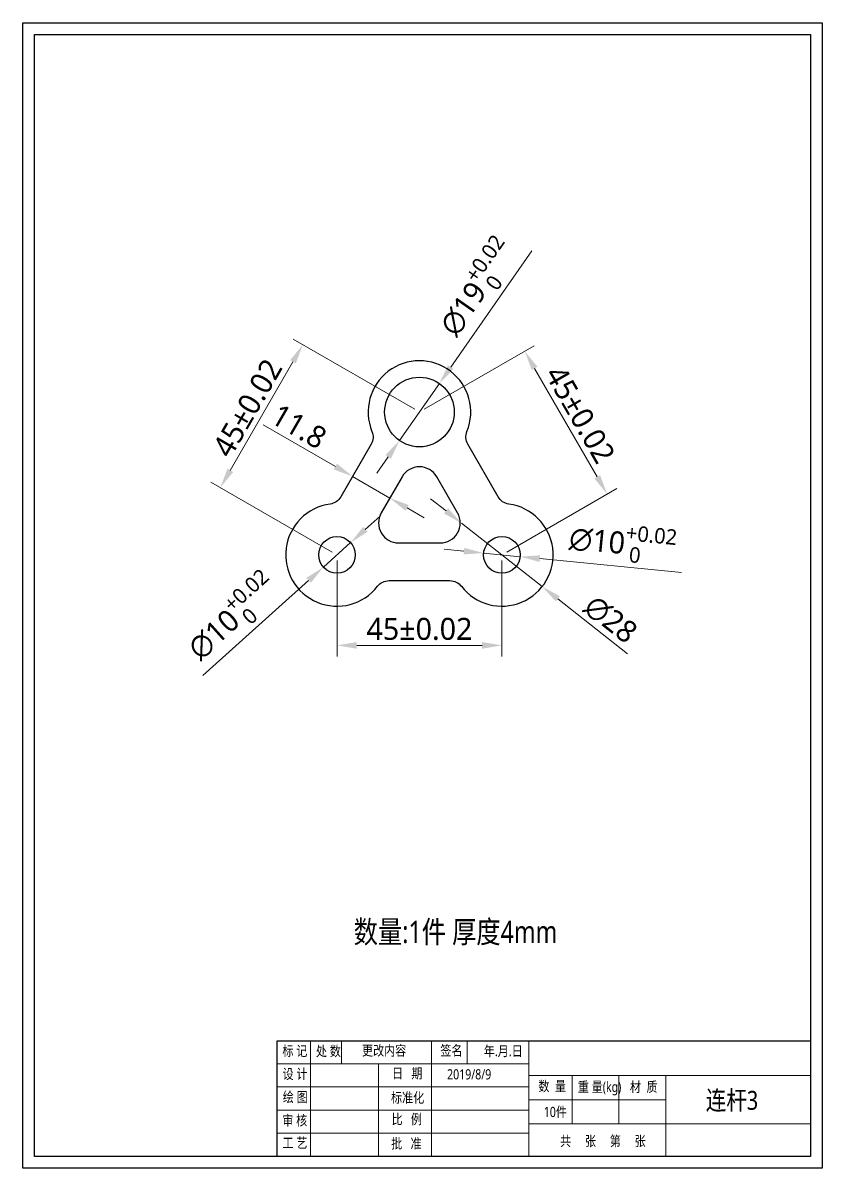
# Model space of a CAD drawing. Header units: millimetres. Extents: x -449 to 2916, y -1257 to 1632.
# Drawn here: x 1122.1 to 1340.2, y 43.6 to 356.1 of the extents above; entities that cross this region are included whole.
import ezdxf

# ---------------------------------------------------------------- set-up
doc = ezdxf.new("R2010")
doc.units = ezdxf.units.MM
doc.header["$PDSIZE"] = -1
doc.layers.add('细线层', color=252, linetype='Continuous', lineweight=13)
doc.styles.add('wf', font='')
doc.styles.add('黑体', font='', dxfattribs={"width": 0.8})
doc.styles.get('wf').set_extended_font_data('Microsoft YaHei')
doc.styles.get('黑体').set_extended_font_data('Microsoft YaHei')
doc.dimstyles.new('wf1.5', dxfattribs={"dimscale": 1.5, "dimtxt": 4, "dimasz": 3.6, "dimexe": 2, "dimexo": 1, "dimgap": 0.9, "dimtad": 1, "dimdec": 1, "dimdsep": 46, "dimtxsty": 'wf', "dimcen": 0, "dimclrd": 6, "dimclre": 6, "dimadec": 0, "dimazin": 0, "dimtm": 1e-09, "dimtfac": 0.7, "dimtdec": 1, "dimtmove": 0, "dimatfit": 3, "dimfxl": 0, "dimtolj": 1, "dimlwd": 13, "dimlwe": 13, "dimarcsym": 0})

# ---------------------------------------------------------------- blocks, each defined once
blk = doc.blocks.new('*D528')
at = {"color": 6, "lineweight": 13}
for p, q in [((1231.66, 250.68), (1261.69, 268.02)), ((1278.89, 232.22), (1261.79, 261.84)), ((1254.16, 211.7), (1284.19, 229.04))]:
    blk.add_line(p, q, dxfattribs=at)
at = {"color": 6}
for points in [[(1262.57, 262.29), (1261.01, 261.39), (1259.09, 266.52)], [(1278.11, 231.77), (1279.67, 232.67), (1281.59, 227.54)]]:
    blk.add_solid(points, dxfattribs=at)
at = {"layer": 'Defpoints', "color": 0}
for p in [(1259.09, 266.52), (1230.36, 249.93), (1252.86, 210.95)]:
    blk.add_point(p, dxfattribs=at)
at = {"color": 0, "insert": (1274.2, 249.26), "char_height": 6, "attachment_point": 5, "rotation": 300, "style": 'wf'}
blk.add_mtext('\\A1;\\A1;45%%p0.02', dxfattribs=at)
blk = doc.blocks.new('*D651')
at = {"color": 6, "lineweight": 13}
for p, q in [((1229.06, 250.68), (1195.94, 269.8)), ((1178.74, 234), (1195.84, 263.62)), ((1206.56, 211.7), (1173.44, 230.83))]:
    blk.add_line(p, q, dxfattribs=at)
at = {"color": 6}
for points in [[(1196.62, 263.17), (1195.06, 264.07), (1198.54, 268.3)], [(1177.96, 234.45), (1179.52, 233.55), (1176.04, 229.33)]]:
    blk.add_solid(points, dxfattribs=at)
at = {"layer": 'Defpoints', "color": 0}
for p in [(1198.54, 268.3), (1230.36, 249.93), (1207.86, 210.95)]:
    blk.add_point(p, dxfattribs=at)
at = {"color": 0, "insert": (1183.43, 251.04), "char_height": 6, "attachment_point": 5, "rotation": 60, "style": 'wf'}
blk.add_mtext('\\A1;\\A1;45%%p0.02', dxfattribs=at)
blk = doc.blocks.new('*D652')
at = {"color": 6, "lineweight": 13}
for p, q in [((1207.86, 209.45), (1207.86, 183.26)), ((1252.86, 209.45), (1252.86, 183.26)), ((1213.26, 186.26), (1247.46, 186.26))]:
    blk.add_line(p, q, dxfattribs=at)
at = {"color": 6}
for points in [[(1213.26, 187.16), (1213.26, 185.36), (1207.86, 186.26)], [(1247.46, 185.36), (1247.46, 187.16), (1252.86, 186.26)]]:
    blk.add_solid(points, dxfattribs=at)
at = {"layer": 'Defpoints', "color": 0}
for p in [(1207.86, 210.95), (1252.86, 210.95), (1252.86, 186.26)]:
    blk.add_point(p, dxfattribs=at)
at = {"color": 0, "insert": (1230.36, 190.71), "char_height": 6, "attachment_point": 5, "style": 'wf'}
blk.add_mtext('\\A1;\\A1;45%%p0.02', dxfattribs=at)
blk = doc.blocks.new('*D653')
at = {"color": 6, "lineweight": 13}
for p, q in [((1237.61, 222.95), (1233.37, 226.29)), ((1241.85, 219.61), (1263.86, 202.3)), ((1287.15, 183.98), (1268.11, 198.96))]:
    blk.add_line(p, q, dxfattribs=at)
at = {"color": 6}
for points in [[(1237.05, 222.24), (1238.17, 223.66), (1241.85, 219.61)], [(1268.66, 199.67), (1267.55, 198.25), (1263.86, 202.3)]]:
    blk.add_solid(points, dxfattribs=at)
at = {"layer": 'Defpoints', "color": 0}
for p in [(1241.85, 219.61), (1263.86, 202.3)]:
    blk.add_point(p, dxfattribs=at)
at = {"color": 0, "insert": (1282.53, 193.34), "char_height": 6, "attachment_point": 5, "rotation": 321.8152, "style": 'wf'}
blk.add_mtext('\\A1;∅28', dxfattribs=at)
blk = doc.blocks.new('*D654')
at = {"color": 6, "lineweight": 13}
for p, q in [((1215.59, 217.91), (1219.61, 221.52)), ((1211.58, 214.3), (1204.14, 207.61)), ((1171.27, 178.05), (1200.12, 204))]:
    blk.add_line(p, q, dxfattribs=at)
at = {"color": 6}
for points in [[(1214.99, 218.58), (1216.19, 217.24), (1211.58, 214.3)], [(1200.73, 203.33), (1199.52, 204.67), (1204.14, 207.61)]]:
    blk.add_solid(points, dxfattribs=at)
at = {"layer": 'Defpoints', "color": 0}
for p in [(1211.58, 214.3), (1204.14, 207.61)]:
    blk.add_point(p, dxfattribs=at)
at = {"color": 0, "insert": (1179.36, 194.03), "char_height": 6, "attachment_point": 5, "rotation": 41.9606, "style": 'wf'}
blk.add_mtext('\\A1;\\A1;∅10{\\H0.7x;\\S+0.02^  0;}', dxfattribs=at)
blk = doc.blocks.new('*D655')
at = {"color": 6, "lineweight": 13}
for p, q in [((1261.06, 293.91), (1238.89, 262.14)), ((1224.92, 242.14), (1235.8, 257.72)), ((1221.83, 237.71), (1218.74, 233.28))]:
    blk.add_line(p, q, dxfattribs=at)
at = {"color": 6}
for points in [[(1238.15, 262.66), (1239.63, 261.63), (1235.8, 257.72)], [(1222.57, 237.19), (1221.09, 238.22), (1224.92, 242.14)]]:
    blk.add_solid(points, dxfattribs=at)
at = {"layer": 'Defpoints', "color": 0}
for p in [(1235.8, 257.72), (1224.92, 242.14)]:
    blk.add_point(p, dxfattribs=at)
at = {"color": 0, "insert": (1246.22, 283.94), "char_height": 6, "attachment_point": 5, "rotation": 55.0821, "style": 'wf'}
blk.add_mtext('\\A1;\\A1;∅19{\\H0.7x;\\S+0.02^  0;}', dxfattribs=at)
blk = doc.blocks.new('*D656')
at = {"color": 6, "lineweight": 13}
for p, q in [((1242.51, 211.98), (1237.13, 212.51)), ((1247.88, 211.45), (1257.83, 210.46)), ((1301.83, 206.12), (1263.21, 209.93))]:
    blk.add_line(p, q, dxfattribs=at)
at = {"color": 6}
for points in [[(1242.42, 211.08), (1242.6, 212.87), (1247.88, 211.45)], [(1263.3, 210.83), (1263.12, 209.04), (1257.83, 210.46)]]:
    blk.add_solid(points, dxfattribs=at)
at = {"layer": 'Defpoints', "color": 0}
for p in [(1247.88, 211.45), (1257.83, 210.46)]:
    blk.add_point(p, dxfattribs=at)
at = {"color": 0, "insert": (1285.84, 214.2), "char_height": 6, "attachment_point": 5, "rotation": 354.3657, "style": 'wf'}
blk.add_mtext('\\A1;\\A1;∅10{\\H0.7x;\\S+0.02^  0;}', dxfattribs=at)
blk = doc.blocks.new('*D657')
at = {"color": 6, "lineweight": 13}
for p, q in [((1207.42, 235.06), (1187.71, 246.44)), ((1211.85, 231.92), (1210.6, 229.76)), ((1222.3, 226.47), (1212.1, 232.36)), ((1222.05, 226.03), (1220.8, 223.87)), ((1226.98, 223.77), (1231.65, 221.07))]:
    blk.add_line(p, q, dxfattribs=at)
at = {"color": 6}
for points in [[(1206.97, 234.28), (1207.87, 235.84), (1212.1, 232.36)], [(1227.43, 224.55), (1226.53, 222.99), (1222.3, 226.47)]]:
    blk.add_solid(points, dxfattribs=at)
at = {"layer": 'Defpoints', "color": 0}
for p in [(1212.1, 232.36), (1212.6, 233.22), (1222.8, 227.33)]:
    blk.add_point(p, dxfattribs=at)
at = {"color": 0, "insert": (1197.46, 245.97), "char_height": 6, "attachment_point": 5, "rotation": 330, "style": 'wf'}
blk.add_mtext('\\A1;11.8', dxfattribs=at)

msp = doc.modelspace()

# ---------------------------------------------------------------- linework, layer by layer
at = {"color": 0, "linetype": 'ByBlock', "lineweight": 20}
for p, q in [((1200.644, 78.388), (1200.644, 46.845)), ((1209.095, 78.388), (1209.095, 72.08)), ((1233.68, 78.388), (1233.68, 73.295)), ((1243.337, 72.08), (1243.337, 78.388)), ((1260.238, 46.845), (1260.238, 78.388)), ((1219.193, 72.08), (1219.193, 46.845)), ((1233.68, 46.845), (1233.68, 73.295)), ((1337.025, 68.925), (1260.238, 68.925)), ((1272.021, 68.925), (1272.021, 55.677)), ((1284.743, 68.925), (1284.743, 55.677)), ((1297.553, 46.845), (1297.553, 68.925)), ((1297.553, 62.301), (1260.238, 62.301)), ((1337.025, 55.677), (1260.238, 55.677))]:
    msp.add_line(p, q, dxfattribs=at)
at = {"color": 0, "linetype": 'ByBlock', "lineweight": 25}
for points in [[(1340.234, 43.636), (1122.148, 43.636), (1122.148, 356.104), (1340.234, 356.104)], [(1337.025, 46.845), (1125.357, 46.845), (1125.357, 352.895), (1337.025, 352.895)]]:
    msp.add_lwpolyline(points, close=True, dxfattribs=at)
for points in [[(1254.755, 224.826, -0.2318518), (1251.833, 226.789), (1243.558, 241.121, -0.2318518), (1243.319, 244.633, 1.4885492), (1217.398, 244.633, -0.2318518), (1217.158, 241.121), (1208.884, 226.789, -0.2318518), (1205.962, 224.826, 1.4885492), (1218.923, 202.377, -0.2318518), (1222.084, 203.926), (1238.633, 203.926, -0.2318518), (1241.794, 202.377, 1.4885492)], [(1219.948, 222.397, 0.5773503), (1224.664, 214.23), (1236.053, 214.23, 0.5773503), (1240.769, 222.397), (1235.074, 232.261, 0.5773503), (1225.643, 232.261)]]:
    msp.add_lwpolyline(points, format="xyb", close=True)
for centre, radius in [((1230.358, 249.926), 9.5), ((1207.858, 210.955), 5), ((1252.858, 210.955), 5)]:
    msp.add_circle(centre, radius)
at = {"layer": '细线层', "color": 0, "linetype": 'ByBlock', "lineweight": 20, "ltscale": 0.5}
for p, q in [((1191.531, 72.08), (1260.238, 72.08)), ((1191.531, 65.771), (1260.238, 65.771)), ((1191.531, 59.462), (1260.238, 59.462)), ((1191.531, 53.154), (1260.238, 53.154))]:
    msp.add_line(p, q, dxfattribs=at)
at = {"layer": '细线层', "color": 0, "linetype": 'ByBlock', "lineweight": 25, "ltscale": 0.5}
msp.add_lwpolyline([(1191.531, 78.388), (1337.025, 78.388), (1337.025, 46.845), (1191.531, 46.845)], close=True, dxfattribs=at)

# ---------------------------------------------------------------- texts
at = {"attachment_point": 1, "style": '黑体'}
for s, insert, char_height, width in [('数量:1件 厚度4mm', (1212.408, 111.132), 6.075, 1453.28006), ('标 记', (1192.966, 77.008), 2.7727, 73.73857), ('处 数', (1202.111, 76.943), 2.7727, 73.73857), ('更改内容', (1214.669, 77.113), 2.7727, 73.73857), ('{\\Q0;签名}', (1236.066, 77.093), 2.7727, 73.73857), ('{\\Q0;年.月.日}', (1247.911, 76.957), 2.7727, 73.73857), ('设 计', (1193.01, 70.714), 2.7727, 73.73857), ('日   期', (1222.861, 70.905), 2.7727, 73.73857), (' 2019/8/9', (1237.14, 70.608), 2.7727, 73.73857), ('数  量', (1262.806, 67.385), 2.7727, 73.73857), ('重 量(kg)', (1273.584, 67.194), 2.7727, 73.73857), ('材  质', (1287.779, 67.194), 2.7727, 73.73857), ('绘 图', (1193.055, 64.419), 2.7727, 73.73857), ('{\\Q0;标准化}', (1222.589, 64.249), 2.7727, 73.73857), ('审 核', (1192.939, 58.046), 2.7727, 73.73857), ('比   例', (1222.75, 58.38), 2.7727, 73.73857), ('工 艺', (1192.978, 51.932), 2.7727, 73.73857), ('批   准', (1222.632, 51.738), 2.7727, 73.73857), ('共     张     第     张', (1268.736, 52.41), 2.7727, 73.73857)]:
    msp.add_mtext(s, dxfattribs=dict(at, insert=insert, char_height=char_height, width=width))
at = {"linetype": 'ByBlock', "lineweight": 25, "insert": (1308.479, 64.699), "char_height": 5.1496, "width": 27.67181, "attachment_point": 1, "style": '黑体'}
msp.add_mtext('连杆3', dxfattribs=at)
at = {"linetype": 'ByBlock', "insert": (1264.276, 60.341), "char_height": 2.7727, "width": 7.81322, "attachment_point": 1, "style": '黑体'}
msp.add_mtext('10件', dxfattribs=at)

# ---------------------------------------------------------------- dimensions: what is measured, and where the dimension line sits
for p1, p2, picture, middle in [((1224.921, 242.136), (1235.796, 257.716), '*D655', (1246.217, 283.94)), ((1247.883, 211.446), (1257.834, 210.464), '*D656', (1285.841, 214.198)), ((1211.576, 214.298), (1204.14, 207.612), '*D654', (1179.365, 194.03))]:
    dim = msp.add_diameter_dim_2p(p1=p1, p2=p2, text='\\A1;<>{\\H0.7x;\\S+0.02^  0;}', dimstyle='wf1.5', override={"dimtxsty": 'wf'})
    dim.commit()
    dim.dimension.update_dxf_attribs({"geometry": picture, "text_midpoint": middle})
for p1, distance, picture, middle in [((1207.858, 210.955), 36.741, '*D651', (1183.433, 251.038)), ((1252.858, 210.955), -33.179, '*D528', (1274.199, 249.257))]:
    dim = msp.add_aligned_dim(p1=p1, p2=(1230.358, 249.926), distance=distance, text='\\A1;<>%%p0.02', dimstyle='wf1.5', override={"dimdec": 2, "dimtxsty": 'wf', "dimtdec": 2})
    dim.commit()
    dim.dimension.update_dxf_attribs({"geometry": picture, "text_midpoint": middle})
dim = msp.add_aligned_dim(p1=(1222.795, 227.329), p2=(1212.596, 233.218), distance=0.99, dimstyle='wf1.5')
dim.commit()
dim.dimension.update_dxf_attribs({"geometry": '*D657', "text_midpoint": (1197.461, 245.968)})
dim = msp.add_diameter_dim_2p(p1=(1241.854, 219.61), p2=(1263.863, 202.3), dimstyle='wf1.5')
dim.commit()
dim.dimension.update_dxf_attribs({"geometry": '*D653', "text_midpoint": (1282.535, 193.342)})
dim = msp.add_linear_dim(base=(1252.858, 186.261), p1=(1207.858, 210.955), p2=(1252.858, 210.955), text='\\A1;<>%%p0.02', dimstyle='wf1.5', override={"dimdec": 2, "dimtxsty": 'wf', "dimtdec": 2})
dim.commit()
dim.dimension.update_dxf_attribs({"geometry": '*D652', "text_midpoint": (1230.358, 190.713)})

doc.saveas('drawing.dxf')
